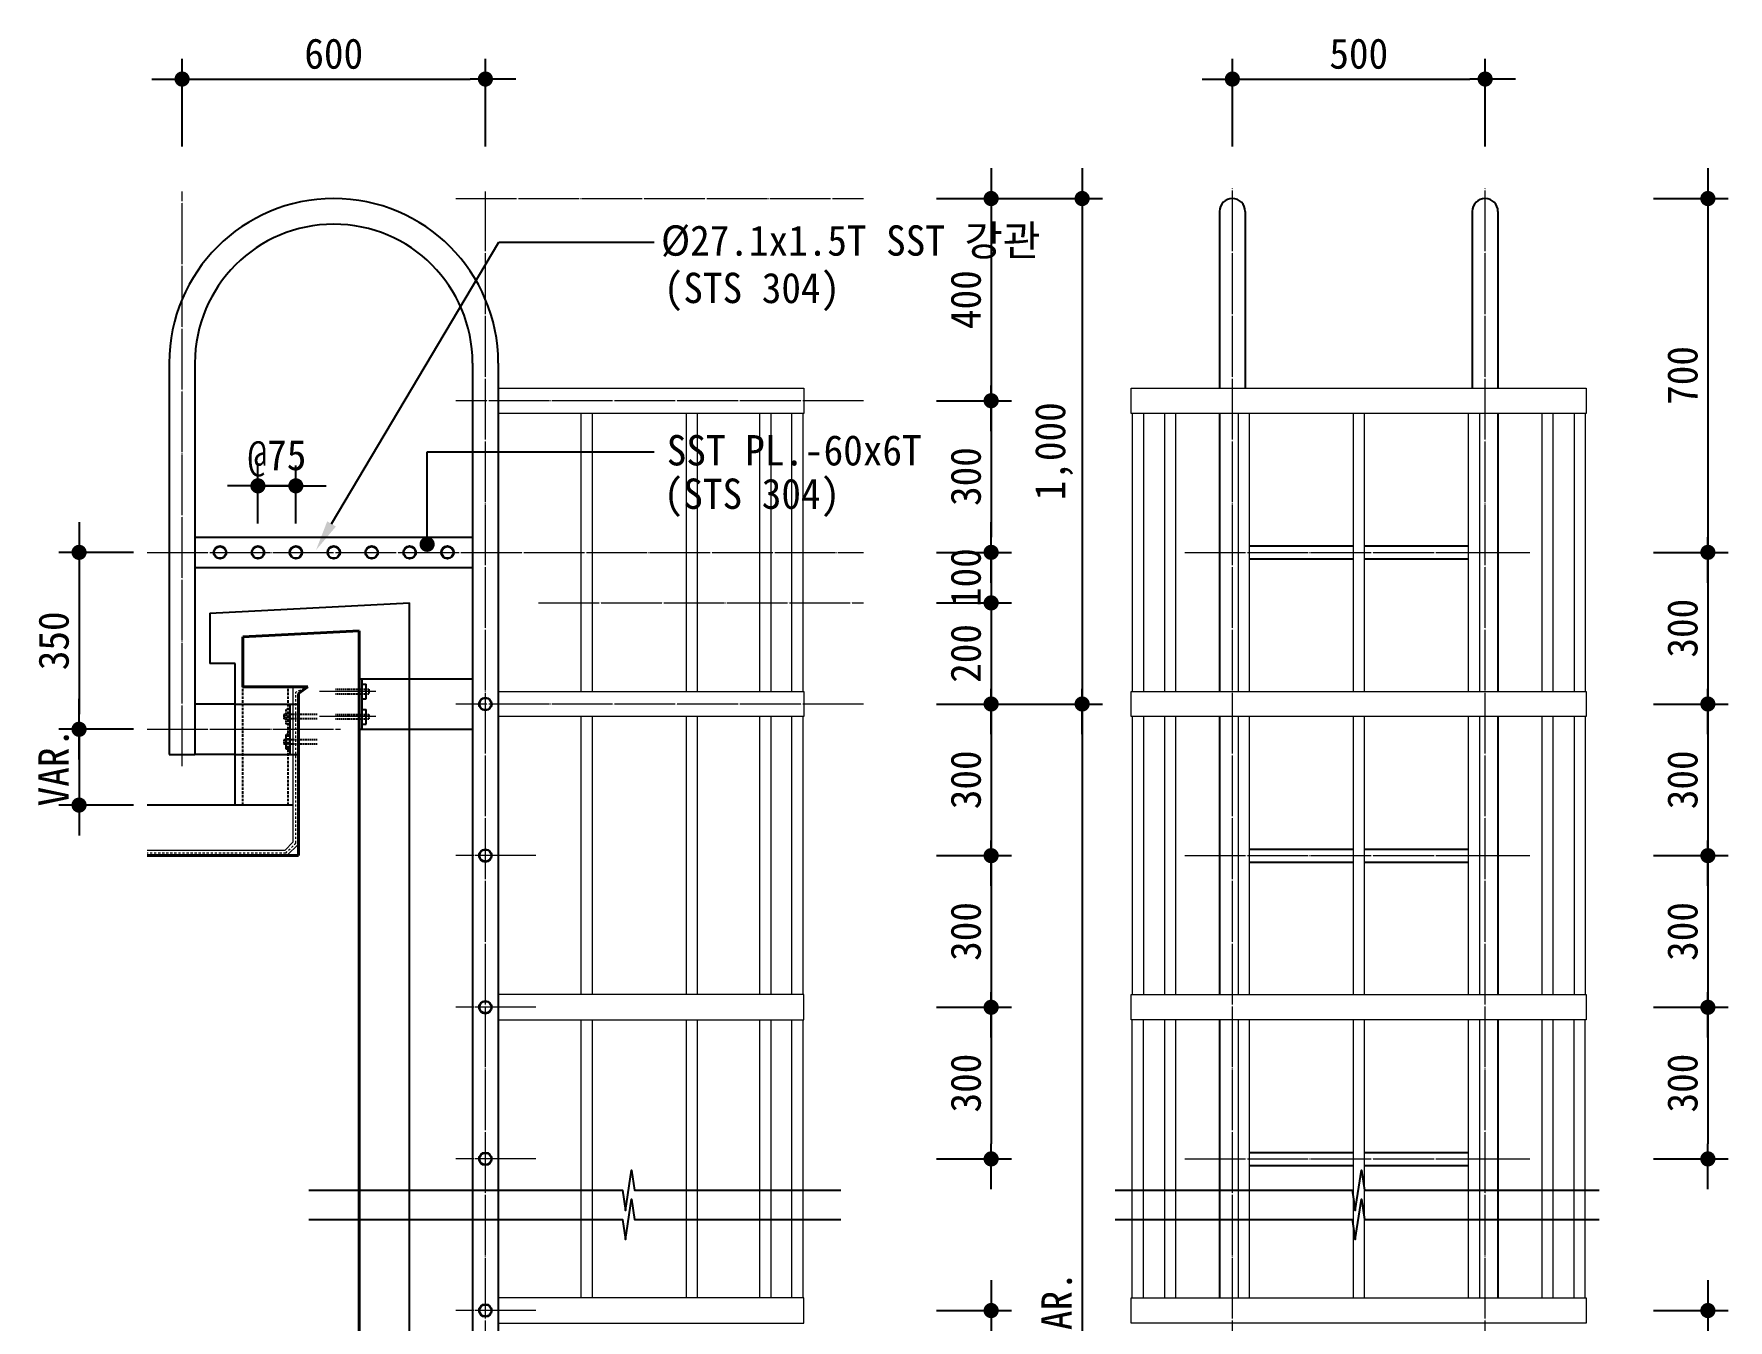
# Model space of a CAD drawing. Header units: millimetres. Extents: x 209 to 75467, y 6568 to 12199.
# Drawn here: x 14206 to 15882, y 10843 to 12116 of the extents above; entities that cross this region are included whole.
import ezdxf

# ---------------------------------------------------------------- set-up
doc = ezdxf.new("R2010")
doc.units = ezdxf.units.MM
doc.header["$MEASUREMENT"] = 0
for name, pattern in [('CEN', [62, 60, -1, 0, -1]), ('HID', [2, 1.1, -0.9]), ('HIDDEN', [0.375, 0.25, -0.125])]:
    doc.linetypes.add(name, pattern=pattern)
doc.layers.get('0').update_dxf_attribs({"linetype": 'CONTINUOUS'})
for name, color, linetype, lineweight in [('A-CNTL', 1, 'CEN', 15), ('A-CONC-LIN1', 2, 'CONTINUOUS', 40), ('A-CONC-LIN2', 7, 'CONTINUOUS', 25), ('A-CUTL', 7, 'CONTINUOUS', 25), ('A-DIMS', 7, 'CONTINUOUS', 25), ('A-ELEV-LIN2', 7, 'CONTINUOUS', 25), ('A-ELEV-LIN3', 8, 'CONTINUOUS', 18), ('A-MKXS-LEAD', 7, 'CONTINUOUS', 25), ('A-MKXS-TEXT1', 3, 'CONTINUOUS', 25), ('A-SECT-LIN1', 4, 'CONTINUOUS', 25), ('A-WAXM-BLOC', 3, 'CONTINUOUS', 25), ('A-XXXX-STL', 3, 'CONTINUOUS', 25), ('A-XXXX-SYMB', 7, 'CONTINUOUS', 25), ('A-XXXX-WAT1', 9, 'HID', 20)]:
    doc.layers.add(name, color=color, linetype=linetype, lineweight=lineweight)
doc.styles.add('HY울릉도L', font='H2GTRE.TTF')
doc.styles.add('돋움체', font='')
doc.styles.get('돋움체').set_extended_font_data('DotumChe')
doc.dimstyles.new('CDIM', dxfattribs={"dimtxt": 3, "dimasz": 1.5, "dimexe": 2, "dimexo": 1, "dimgap": 1, "dimtad": 1, "dimdec": 0, "dimrnd": 0.5, "dimzin": 0, "dimdsep": 32, "dimlunit": 6, "dimtxsty": 'HY울릉도L', "dimblk1": '_CIDOT', "dimblk2": '_CIDOT', "dimsah": 1, "dimcen": 5.5, "dimclrd": 2, "dimclre": 2, "dimclrt": 7, "dimadec": 0, "dimazin": 0, "dimtfac": 1, "dimtdec": 0, "dimtix": 1, "dimtmove": 2, "dimatfit": 1, "dimldrblk": '_CIDOT', "dimfxl": 1, "dimtolj": 1, "dimtzin": 0, "dimlwd": -1, "dimarcsym": 0})

# ---------------------------------------------------------------- blocks, each defined once
blk = doc.blocks.new('_CIDOT')
at = {"color": 0, "linetype": 'ByBlock'}
blk.add_line((2, 0), (-1, 0), dxfattribs=at)
at = {"color": 0, "linetype": 'ByBlock', "const_width": 0.5}
blk.add_lwpolyline([(-0.25, 0, 1), (0.25, 0, 1)], format="xyb", close=True, dxfattribs=at)
blk = doc.blocks.new('*D259')
at = {"layer": 'A-DIMS', "lineweight": -2, "transparency": 16777216}
for p, q in [((14352.7, 12004.3), (14352.7, 12090.9)), ((14652.7, 12004.3), (14652.7, 12090.9))]:
    blk.add_line(p, q, dxfattribs=at)
at = {"layer": 'A-DIMS', "transparency": 16777216}
blk.add_line((14367.7, 12070.9), (14637.7, 12070.9), dxfattribs=at)
at = {"layer": 'A-DIMS', "transparency": 16777216, "xscale": 15, "yscale": 15, "zscale": 15, "rotation": 180}
blk.add_blockref('_CIDOT', (14352.7, 12070.9), dxfattribs=at)
at = {"layer": 'A-DIMS', "transparency": 16777216, "xscale": 15, "yscale": 15, "zscale": 15}
blk.add_blockref('_CIDOT', (14652.7, 12070.9), dxfattribs=at)
at = {"layer": 'A-DIMS', "color": 3, "transparency": 16777216, "insert": (14502.7, 12095.9), "char_height": 30, "attachment_point": 5, "style": '돋움체'}
blk.add_mtext('\\A1;600', dxfattribs=at)
blk = doc.blocks.new('*D260')
at = {"layer": 'A-DIMS', "lineweight": -2, "transparency": 16777216}
for p, q in [((15391.5, 12004.3), (15391.5, 12090.9)), ((15641.5, 12004.3), (15641.5, 12090.9))]:
    blk.add_line(p, q, dxfattribs=at)
at = {"layer": 'A-DIMS', "transparency": 16777216}
blk.add_line((15406.5, 12070.9), (15626.5, 12070.9), dxfattribs=at)
at = {"layer": 'A-DIMS', "transparency": 16777216, "xscale": 15, "yscale": 15, "zscale": 15, "rotation": 180}
blk.add_blockref('_CIDOT', (15391.5, 12070.9), dxfattribs=at)
at = {"layer": 'A-DIMS', "transparency": 16777216, "xscale": 15, "yscale": 15, "zscale": 15}
blk.add_blockref('_CIDOT', (15641.5, 12070.9), dxfattribs=at)
at = {"layer": 'A-DIMS', "color": 3, "transparency": 16777216, "insert": (15516.5, 12095.9), "char_height": 30, "attachment_point": 5, "style": '돋움체'}
blk.add_mtext('\\A1;500', dxfattribs=at)
blk = doc.blocks.new('*D261')
at = {"layer": 'A-DIMS', "transparency": 16777216}
for p, q in [((15152.9, 11617.7), (15152.9, 11632.7)), ((15152.9, 11602.7), (15152.9, 11552.7)), ((15152.9, 11537.7), (15152.9, 11522.7))]:
    blk.add_line(p, q, dxfattribs=at)
at = {"layer": 'A-DIMS', "lineweight": -2, "transparency": 16777216}
for p, q in [((15099, 11602.7), (15172.9, 11602.7)), ((15099, 11552.7), (15172.9, 11552.7))]:
    blk.add_line(p, q, dxfattribs=at)
at = {"layer": 'A-DIMS', "transparency": 16777216, "xscale": 15, "yscale": 15, "zscale": 15}
for p, rotation in [((15152.9, 11602.7), 270), ((15152.9, 11552.7), 90)]:
    blk.add_blockref('_CIDOT', p, dxfattribs=dict(at, rotation=rotation))
at = {"layer": 'A-DIMS', "color": 3, "transparency": 16777216, "insert": (15127.9, 11577.7), "char_height": 30, "attachment_point": 5, "rotation": 90, "style": '돋움체'}
blk.add_mtext('\\A1;100', dxfattribs=at)
blk = doc.blocks.new('*D262')
at = {"layer": 'A-DIMS', "lineweight": -2, "transparency": 16777216}
for p, q in [((15099, 11552.7), (15172.9, 11552.7)), ((15099, 11452.7), (15172.9, 11452.7))]:
    blk.add_line(p, q, dxfattribs=at)
at = {"layer": 'A-DIMS', "transparency": 16777216}
blk.add_line((15152.9, 11537.7), (15152.9, 11467.7), dxfattribs=at)
at = {"layer": 'A-DIMS', "transparency": 16777216, "xscale": 15, "yscale": 15, "zscale": 15}
for p, rotation in [((15152.9, 11552.7), 90), ((15152.9, 11452.7), 270)]:
    blk.add_blockref('_CIDOT', p, dxfattribs=dict(at, rotation=rotation))
at = {"layer": 'A-DIMS', "color": 3, "transparency": 16777216, "insert": (15127.9, 11502.7), "char_height": 30, "attachment_point": 5, "rotation": 90, "style": '돋움체'}
blk.add_mtext('\\A1;200', dxfattribs=at)
blk = doc.blocks.new('*D263')
at = {"layer": 'A-DIMS', "lineweight": -2, "transparency": 16777216}
for p, q in [((15807.9, 11602.7), (15881.8, 11602.7)), ((15807.9, 11452.7), (15881.8, 11452.7))]:
    blk.add_line(p, q, dxfattribs=at)
at = {"layer": 'A-DIMS', "transparency": 16777216}
blk.add_line((15861.8, 11587.7), (15861.8, 11467.7), dxfattribs=at)
at = {"layer": 'A-DIMS', "transparency": 16777216, "xscale": 15, "yscale": 15, "zscale": 15}
for p, rotation in [((15861.8, 11602.7), 90), ((15861.8, 11452.7), 270)]:
    blk.add_blockref('_CIDOT', p, dxfattribs=dict(at, rotation=rotation))
at = {"layer": 'A-DIMS', "color": 3, "transparency": 16777216, "insert": (15836.8, 11527.7), "char_height": 30, "attachment_point": 5, "rotation": 90, "style": '돋움체'}
blk.add_mtext('\\A1;300', dxfattribs=at)
blk = doc.blocks.new('*D264')
at = {"layer": 'A-DIMS', "lineweight": -2, "transparency": 16777216}
for p, q in [((15807.9, 11452.7), (15881.8, 11452.7)), ((15807.9, 11302.7), (15881.8, 11302.7))]:
    blk.add_line(p, q, dxfattribs=at)
at = {"layer": 'A-DIMS', "transparency": 16777216}
blk.add_line((15861.8, 11437.7), (15861.8, 11317.7), dxfattribs=at)
at = {"layer": 'A-DIMS', "transparency": 16777216, "xscale": 15, "yscale": 15, "zscale": 15}
for p, rotation in [((15861.8, 11452.7), 90), ((15861.8, 11302.7), 270)]:
    blk.add_blockref('_CIDOT', p, dxfattribs=dict(at, rotation=rotation))
at = {"layer": 'A-DIMS', "color": 3, "transparency": 16777216, "insert": (15836.8, 11377.7), "char_height": 30, "attachment_point": 5, "rotation": 90, "style": '돋움체'}
blk.add_mtext('\\A1;300', dxfattribs=at)
blk = doc.blocks.new('*D268')
at = {"layer": 'A-DIMS', "lineweight": -2, "transparency": 16777216}
for p, q in [((14427.7, 11631.4), (14427.7, 11688.5)), ((14465.2, 11631.4), (14465.2, 11688.5))]:
    blk.add_line(p, q, dxfattribs=at)
at = {"layer": 'A-DIMS', "transparency": 16777216}
for p, q in [((14412.7, 11668.5), (14397.7, 11668.5)), ((14427.7, 11668.5), (14465.2, 11668.5)), ((14480.2, 11668.5), (14495.2, 11668.5))]:
    blk.add_line(p, q, dxfattribs=at)
at = {"layer": 'A-DIMS', "transparency": 16777216, "xscale": 15, "yscale": 15, "zscale": 15}
blk.add_blockref('_CIDOT', (14427.7, 11668.5), dxfattribs=at)
at = {"layer": 'A-DIMS', "transparency": 16777216, "xscale": 15, "yscale": 15, "zscale": 15, "rotation": 180}
blk.add_blockref('_CIDOT', (14465.2, 11668.5), dxfattribs=at)
at = {"layer": 'A-DIMS', "color": 3, "transparency": 16777216, "insert": (14446.5, 11695.7), "char_height": 30, "attachment_point": 5, "style": '돋움체'}
blk.add_mtext('\\A1;@75', dxfattribs=at)
blk = doc.blocks.new('*D270')
at = {"layer": 'A-DIMS', "lineweight": -2, "transparency": 16777216}
for p, q in [((15807.9, 11952.7), (15881.8, 11952.7)), ((15807.9, 11602.7), (15881.8, 11602.7))]:
    blk.add_line(p, q, dxfattribs=at)
at = {"layer": 'A-DIMS', "transparency": 16777216}
blk.add_line((15861.8, 11937.7), (15861.8, 11617.7), dxfattribs=at)
at = {"layer": 'A-DIMS', "transparency": 16777216, "xscale": 15, "yscale": 15, "zscale": 15}
for p, rotation in [((15861.8, 11952.7), 90), ((15861.8, 11602.7), 270)]:
    blk.add_blockref('_CIDOT', p, dxfattribs=dict(at, rotation=rotation))
at = {"layer": 'A-DIMS', "color": 3, "transparency": 16777216, "insert": (15836.8, 11777.7), "char_height": 30, "attachment_point": 5, "rotation": 90, "style": '돋움체'}
blk.add_mtext('\\A1;700', dxfattribs=at)
blk = doc.blocks.new('*D271')
at = {"layer": 'A-DIMS', "lineweight": -2, "transparency": 16777216}
for p, q in [((14304.7, 11602.7), (14230.8, 11602.7)), ((14304.7, 11427.7), (14230.8, 11427.7))]:
    blk.add_line(p, q, dxfattribs=at)
at = {"layer": 'A-DIMS', "transparency": 16777216}
blk.add_line((14250.8, 11587.7), (14250.8, 11442.7), dxfattribs=at)
at = {"layer": 'A-DIMS', "transparency": 16777216, "xscale": 15, "yscale": 15, "zscale": 15}
for p, rotation in [((14250.8, 11602.7), 90), ((14250.8, 11427.7), 270)]:
    blk.add_blockref('_CIDOT', p, dxfattribs=dict(at, rotation=rotation))
at = {"layer": 'A-DIMS', "color": 3, "transparency": 16777216, "insert": (14225.8, 11515.2), "char_height": 30, "attachment_point": 5, "rotation": 90, "style": '돋움체'}
blk.add_mtext('\\A1;350', dxfattribs=at)
blk = doc.blocks.new('*D273')
at = {"layer": 'A-DIMS', "transparency": 16777216}
for p, q in [((14250.8, 11442.7), (14250.8, 11457.7)), ((14250.8, 11427.7), (14250.8, 11352.7)), ((14250.8, 11337.7), (14250.8, 11322.7))]:
    blk.add_line(p, q, dxfattribs=at)
at = {"layer": 'A-DIMS', "lineweight": -2, "transparency": 16777216}
for p, q in [((14304.7, 11427.7), (14230.8, 11427.7)), ((14304.7, 11352.7), (14230.8, 11352.7))]:
    blk.add_line(p, q, dxfattribs=at)
at = {"layer": 'A-DIMS', "transparency": 16777216, "xscale": 15, "yscale": 15, "zscale": 15}
for p, rotation in [((14250.8, 11427.7), 270), ((14250.8, 11352.7), 90)]:
    blk.add_blockref('_CIDOT', p, dxfattribs=dict(at, rotation=rotation))
at = {"layer": 'A-DIMS', "color": 3, "transparency": 16777216, "insert": (14225.8, 11390.2), "char_height": 30, "attachment_point": 5, "rotation": 90, "style": '돋움체'}
blk.add_mtext('\\A1;VAR.', dxfattribs=at)
blk = doc.blocks.new('*D274')
at = {"layer": 'A-DIMS', "lineweight": -2, "transparency": 16777216}
for p, q in [((15099, 11952.7), (15172.9, 11952.7)), ((15099, 11752.7), (15172.9, 11752.7))]:
    blk.add_line(p, q, dxfattribs=at)
at = {"layer": 'A-DIMS', "transparency": 16777216}
blk.add_line((15152.9, 11937.7), (15152.9, 11767.7), dxfattribs=at)
at = {"layer": 'A-DIMS', "transparency": 16777216, "xscale": 15, "yscale": 15, "zscale": 15}
for p, rotation in [((15152.9, 11952.7), 90), ((15152.9, 11752.7), 270)]:
    blk.add_blockref('_CIDOT', p, dxfattribs=dict(at, rotation=rotation))
at = {"layer": 'A-DIMS', "color": 3, "transparency": 16777216, "insert": (15127.9, 11852.7), "char_height": 30, "attachment_point": 5, "rotation": 90, "style": '돋움체'}
blk.add_mtext('\\A1;400', dxfattribs=at)
blk = doc.blocks.new('*D281')
at = {"layer": 'A-DIMS', "lineweight": -2, "transparency": 16777216}
for p, q in [((15807.9, 10852.7), (15881.8, 10852.7)), ((15807.9, 10702.7), (15881.8, 10702.7))]:
    blk.add_line(p, q, dxfattribs=at)
at = {"layer": 'A-DIMS', "transparency": 16777216}
blk.add_line((15861.8, 10837.7), (15861.8, 10717.7), dxfattribs=at)
at = {"layer": 'A-DIMS', "transparency": 16777216, "xscale": 15, "yscale": 15, "zscale": 15}
for p, rotation in [((15861.8, 10852.7), 90), ((15861.8, 10702.7), 270)]:
    blk.add_blockref('_CIDOT', p, dxfattribs=dict(at, rotation=rotation))
at = {"layer": 'A-DIMS', "color": 3, "transparency": 16777216, "insert": (15836.8, 10777.7), "char_height": 30, "attachment_point": 5, "rotation": 90, "style": '돋움체'}
blk.add_mtext('\\A1;300', dxfattribs=at)
blk = doc.blocks.new('*D282')
at = {"layer": 'A-DIMS', "lineweight": -2, "transparency": 16777216}
for p, q in [((15807.9, 11302.7), (15881.8, 11302.7)), ((15807.9, 11152.7), (15881.8, 11152.7))]:
    blk.add_line(p, q, dxfattribs=at)
at = {"layer": 'A-DIMS', "transparency": 16777216}
blk.add_line((15861.8, 11287.7), (15861.8, 11167.7), dxfattribs=at)
at = {"layer": 'A-DIMS', "transparency": 16777216, "xscale": 15, "yscale": 15, "zscale": 15}
for p, rotation in [((15861.8, 11302.7), 90), ((15861.8, 11152.7), 270)]:
    blk.add_blockref('_CIDOT', p, dxfattribs=dict(at, rotation=rotation))
at = {"layer": 'A-DIMS', "color": 3, "transparency": 16777216, "insert": (15836.8, 11227.7), "char_height": 30, "attachment_point": 5, "rotation": 90, "style": '돋움체'}
blk.add_mtext('\\A1;300', dxfattribs=at)
blk = doc.blocks.new('*D283')
at = {"layer": 'A-DIMS', "lineweight": -2, "transparency": 16777216}
for p, q in [((15807.9, 11152.7), (15881.8, 11152.7)), ((15807.9, 11002.7), (15881.8, 11002.7))]:
    blk.add_line(p, q, dxfattribs=at)
at = {"layer": 'A-DIMS', "transparency": 16777216}
blk.add_line((15861.8, 11137.7), (15861.8, 11017.7), dxfattribs=at)
at = {"layer": 'A-DIMS', "transparency": 16777216, "xscale": 15, "yscale": 15, "zscale": 15}
for p, rotation in [((15861.8, 11152.7), 90), ((15861.8, 11002.7), 270)]:
    blk.add_blockref('_CIDOT', p, dxfattribs=dict(at, rotation=rotation))
at = {"layer": 'A-DIMS', "color": 3, "transparency": 16777216, "insert": (15836.8, 11077.7), "char_height": 30, "attachment_point": 5, "rotation": 90, "style": '돋움체'}
blk.add_mtext('\\A1;300', dxfattribs=at)
blk = doc.blocks.new('*D285')
at = {"layer": 'A-DIMS', "lineweight": -2, "transparency": 16777216}
for p, q in [((15099, 11452.7), (15262.9, 11452.7)), ((15099, 10252.7), (15262.9, 10252.7))]:
    blk.add_line(p, q, dxfattribs=at)
at = {"layer": 'A-DIMS', "transparency": 16777216}
blk.add_line((15242.9, 11437.7), (15242.9, 10267.7), dxfattribs=at)
at = {"layer": 'A-DIMS', "transparency": 16777216, "xscale": 15, "yscale": 15, "zscale": 15}
for p, rotation in [((15242.9, 11452.7), 90), ((15242.9, 10252.7), 270)]:
    blk.add_blockref('_CIDOT', p, dxfattribs=dict(at, rotation=rotation))
at = {"layer": 'A-DIMS', "color": 3, "transparency": 16777216, "insert": (15217.9, 10852.7), "char_height": 30, "attachment_point": 5, "rotation": 90, "style": '돋움체'}
blk.add_mtext('\\A1;VAR.', dxfattribs=at)
blk = doc.blocks.new('*D286')
at = {"layer": 'A-DIMS', "lineweight": -2, "transparency": 16777216}
for p, q in [((15099, 11452.7), (15172.9, 11452.7)), ((15099, 11302.7), (15172.9, 11302.7))]:
    blk.add_line(p, q, dxfattribs=at)
at = {"layer": 'A-DIMS', "transparency": 16777216}
blk.add_line((15152.9, 11437.7), (15152.9, 11317.7), dxfattribs=at)
at = {"layer": 'A-DIMS', "transparency": 16777216, "xscale": 15, "yscale": 15, "zscale": 15}
for p, rotation in [((15152.9, 11452.7), 90), ((15152.9, 11302.7), 270)]:
    blk.add_blockref('_CIDOT', p, dxfattribs=dict(at, rotation=rotation))
at = {"layer": 'A-DIMS', "color": 3, "transparency": 16777216, "insert": (15127.9, 11377.7), "char_height": 30, "attachment_point": 5, "rotation": 90, "style": '돋움체'}
blk.add_mtext('\\A1;300', dxfattribs=at)
blk = doc.blocks.new('*D290')
at = {"layer": 'A-DIMS', "lineweight": -2, "transparency": 16777216}
for p, q in [((15099, 10852.7), (15172.9, 10852.7)), ((15099, 10702.7), (15172.9, 10702.7))]:
    blk.add_line(p, q, dxfattribs=at)
at = {"layer": 'A-DIMS', "transparency": 16777216}
blk.add_line((15152.9, 10837.7), (15152.9, 10717.7), dxfattribs=at)
at = {"layer": 'A-DIMS', "transparency": 16777216, "xscale": 15, "yscale": 15, "zscale": 15}
for p, rotation in [((15152.9, 10852.7), 90), ((15152.9, 10702.7), 270)]:
    blk.add_blockref('_CIDOT', p, dxfattribs=dict(at, rotation=rotation))
at = {"layer": 'A-DIMS', "color": 3, "transparency": 16777216, "insert": (15127.9, 10777.7), "char_height": 30, "attachment_point": 5, "rotation": 90, "style": '돋움체'}
blk.add_mtext('\\A1;300', dxfattribs=at)
blk = doc.blocks.new('*D291')
at = {"layer": 'A-DIMS', "lineweight": -2, "transparency": 16777216}
for p, q in [((15099, 11302.7), (15172.9, 11302.7)), ((15099, 11152.7), (15172.9, 11152.7))]:
    blk.add_line(p, q, dxfattribs=at)
at = {"layer": 'A-DIMS', "transparency": 16777216}
blk.add_line((15152.9, 11287.7), (15152.9, 11167.7), dxfattribs=at)
at = {"layer": 'A-DIMS', "transparency": 16777216, "xscale": 15, "yscale": 15, "zscale": 15}
for p, rotation in [((15152.9, 11302.7), 90), ((15152.9, 11152.7), 270)]:
    blk.add_blockref('_CIDOT', p, dxfattribs=dict(at, rotation=rotation))
at = {"layer": 'A-DIMS', "color": 3, "transparency": 16777216, "insert": (15127.9, 11227.7), "char_height": 30, "attachment_point": 5, "rotation": 90, "style": '돋움체'}
blk.add_mtext('\\A1;300', dxfattribs=at)
blk = doc.blocks.new('*D292')
at = {"layer": 'A-DIMS', "lineweight": -2, "transparency": 16777216}
for p, q in [((15099, 11152.7), (15172.9, 11152.7)), ((15099, 11002.7), (15172.9, 11002.7))]:
    blk.add_line(p, q, dxfattribs=at)
at = {"layer": 'A-DIMS', "transparency": 16777216}
blk.add_line((15152.9, 11137.7), (15152.9, 11017.7), dxfattribs=at)
at = {"layer": 'A-DIMS', "transparency": 16777216, "xscale": 15, "yscale": 15, "zscale": 15}
for p, rotation in [((15152.9, 11152.7), 90), ((15152.9, 11002.7), 270)]:
    blk.add_blockref('_CIDOT', p, dxfattribs=dict(at, rotation=rotation))
at = {"layer": 'A-DIMS', "color": 3, "transparency": 16777216, "insert": (15127.9, 11077.7), "char_height": 30, "attachment_point": 5, "rotation": 90, "style": '돋움체'}
blk.add_mtext('\\A1;300', dxfattribs=at)
blk = doc.blocks.new('*D300')
at = {"layer": 'A-DIMS', "lineweight": -2, "transparency": 16777216}
for p, q in [((15099, 11952.7), (15262.9, 11952.7)), ((15099, 11452.7), (15262.9, 11452.7))]:
    blk.add_line(p, q, dxfattribs=at)
at = {"layer": 'A-DIMS', "transparency": 16777216}
blk.add_line((15242.9, 11937.7), (15242.9, 11467.7), dxfattribs=at)
at = {"layer": 'A-DIMS', "transparency": 16777216, "xscale": 15, "yscale": 15, "zscale": 15}
for p, rotation in [((15242.9, 11952.7), 90), ((15242.9, 11452.7), 270)]:
    blk.add_blockref('_CIDOT', p, dxfattribs=dict(at, rotation=rotation))
at = {"layer": 'A-DIMS', "color": 3, "transparency": 16777216, "insert": (15215.1, 11702.7), "char_height": 30, "attachment_point": 5, "rotation": 90, "style": '돋움체'}
blk.add_mtext('\\A1;1,000', dxfattribs=at)
blk = doc.blocks.new('*D301')
at = {"layer": 'A-DIMS', "lineweight": -2, "transparency": 16777216}
for p, q in [((15099, 11752.7), (15172.9, 11752.7)), ((15099, 11602.7), (15172.9, 11602.7))]:
    blk.add_line(p, q, dxfattribs=at)
at = {"layer": 'A-DIMS', "transparency": 16777216}
blk.add_line((15152.9, 11737.7), (15152.9, 11617.7), dxfattribs=at)
at = {"layer": 'A-DIMS', "transparency": 16777216, "xscale": 15, "yscale": 15, "zscale": 15}
for p, rotation in [((15152.9, 11752.7), 90), ((15152.9, 11602.7), 270)]:
    blk.add_blockref('_CIDOT', p, dxfattribs=dict(at, rotation=rotation))
at = {"layer": 'A-DIMS', "color": 3, "transparency": 16777216, "insert": (15127.9, 11677.7), "char_height": 30, "attachment_point": 5, "rotation": 90, "style": '돋움체'}
blk.add_mtext('\\A1;300', dxfattribs=at)

msp = doc.modelspace()

# ---------------------------------------------------------------- linework, layer by layer
at = {"layer": 'A-CNTL'}
for p, q in [((14352.7, 11391.2), (14352.7, 11959.7)), ((14623.4, 11952.7), (15026.7, 11952.7)), ((14652.7, 9416.7), (14652.7, 11959.7)), ((15391.5, 9416.7), (15391.5, 11963.1)), ((15641.5, 9416.7), (15641.5, 11963.1)), ((15026.7, 11752.7), (14623.4, 11752.7)), ((14318.1, 11602.7), (15026.7, 11602.7)), ((15344.5, 11602.7), (15685.6, 11602.7)), ((14705.1, 11552.7), (15026.7, 11552.7)), ((14544.2, 11465.2), (14488.7, 11465.2)), ((15026.7, 11452.7), (14623.4, 11452.7)), ((14544.2, 11440.2), (14488.7, 11440.2)), ((14318.1, 11427.7), (14509.5, 11427.7)), ((14702.5, 11302.7), (14623.4, 11302.7)), ((15344.5, 11302.7), (15685.6, 11302.7)), ((14702.5, 11152.7), (14623.4, 11152.7)), ((14702.5, 11002.7), (14623.4, 11002.7)), ((15344.5, 11002.7), (15685.6, 11002.7)), ((14702.5, 10852.7), (14623.4, 10852.7))]:
    msp.add_line(p, q, dxfattribs=at)
at = {"layer": 'A-CONC-LIN1'}
for p, q in [((14412.7, 11519.3), (14527.7, 11525.1)), ((14412.7, 11469.6), (14412.7, 11519.3)), ((14527.7, 9202.7), (14527.7, 11525.1)), ((14477, 11469.6), (14412.7, 11469.6)), ((14477, 11469.6), (14467.7, 11463.1)), ((14467.7, 11302.7), (14467.7, 11463.1)), ((14467.7, 11302.7), (14318.1, 11302.7))]:
    msp.add_line(p, q, dxfattribs=at)
at = {"layer": 'A-CONC-LIN2'}
msp.add_line((14462.7, 11352.7), (14318.1, 11352.7), dxfattribs=at)
at = {"layer": 'A-CUTL'}
for points in [[(14478, 10971.7), (14788.2, 10971.7), (14791.2, 10951.7), (14797.2, 10991.7), (14800.2, 10971.7), (15004.3, 10971.7)], [(14478, 10942.9), (14788.2, 10942.9), (14791.2, 10922.9), (14797.2, 10962.9), (14800.2, 10942.9), (15004.3, 10942.9)]]:
    msp.add_lwpolyline(points, dxfattribs=at)
at = {"layer": 'A-ELEV-LIN2'}
for p, q in [((15378.8, 11940), (15378.8, 11765.2)), ((15404.2, 11940), (15404.2, 11765.2)), ((15628.8, 11940), (15628.8, 11765.2)), ((15654.2, 11940), (15654.2, 11765.2)), ((14340, 11790), (14340, 11402.7)), ((14365.4, 11790), (14365.4, 11402.7)), ((14640, 11790), (14640, 9452.7)), ((14665.4, 11790), (14665.4, 9452.7)), ((15378.8, 11740.2), (15378.8, 11465.2)), ((15654.2, 11740.2), (15654.2, 11465.2)), ((14365.4, 11617.7), (14640, 11617.7)), ((15408.2, 11609), (15510.9, 11609)), ((15408.2, 11596.3), (15510.9, 11596.3)), ((15522, 11609), (15624.7, 11609)), ((15522, 11596.3), (15624.7, 11596.3)), ((14365.4, 11587.7), (14640, 11587.7)), ((14527.7, 11477.7), (14640, 11477.7)), ((14530.7, 11427.7), (14530.7, 11477.7)), ((14530.7, 11472.4), (14534.7, 11472.4)), ((14534.7, 11457.9), (14534.7, 11472.4)), ((14405.2, 11452.7), (14365.4, 11452.7)), ((14405.2, 11452.7), (14467.7, 11452.7)), ((14459.7, 11402.7), (14459.7, 11452.7)), ((14530.7, 11457.9), (14534.7, 11457.9)), ((14530.7, 11447.4), (14534.7, 11447.4)), ((14534.7, 11432.9), (14534.7, 11447.4)), ((14530.7, 11432.9), (14534.7, 11432.9)), ((15378.8, 11440.2), (15378.8, 11165.2)), ((15654.2, 11440.2), (15654.2, 11165.2)), ((14455.7, 11407.9), (14455.7, 11422.4)), ((14527.7, 11427.7), (14640, 11427.7)), ((14340, 11402.7), (14365.4, 11402.7)), ((14405.2, 11402.7), (14365.4, 11402.7)), ((14405.2, 11402.7), (14467.7, 11402.7)), ((14459.7, 11407.9), (14455.7, 11407.9)), ((15408.2, 11309), (15510.9, 11309)), ((15408.2, 11296.3), (15510.9, 11296.3)), ((15522, 11309), (15624.7, 11309)), ((15522, 11296.3), (15624.7, 11296.3)), ((15378.8, 11140.2), (15378.8, 10865.2)), ((15654.2, 11140.2), (15654.2, 10865.2)), ((15408.2, 11009), (15510.9, 11009)), ((15408.2, 10996.3), (15510.9, 10996.3)), ((15522, 11009), (15624.7, 11009)), ((15522, 10996.3), (15624.7, 10996.3))]:
    msp.add_line(p, q, dxfattribs=at)
for points in [[(15275.7, 10971.7), (15510.1, 10971.7), (15513.1, 10951.7), (15519.1, 10991.7), (15522.1, 10971.7), (15754.3, 10971.7)], [(15275.7, 10942.9), (15510.1, 10942.9), (15513.1, 10922.9), (15519.1, 10962.9), (15522.1, 10942.9), (15754.3, 10942.9)]]:
    msp.add_lwpolyline(points, dxfattribs=at)
for centre, radius in [((14502.7, 11790), 162.7), ((15391.5, 11940), 12.7), ((15641.5, 11940), 12.7), ((14502.7, 11790), 137.3)]:
    msp.add_arc(centre, radius, 0, 180, dxfattribs=at)
at = {"layer": 'A-ELEV-LIN3'}
for p, q in [((14747.2, 11740.2), (14747.2, 11465.2)), ((14758.3, 11740.2), (14758.3, 11465.2)), ((14851.1, 11740.2), (14851.1, 11465.2)), ((14862.2, 11740.2), (14862.2, 11465.2)), ((14923.8, 11740.2), (14923.8, 11465.2)), ((14934.9, 11740.2), (14934.9, 11465.2)), ((14955.6, 11740.2), (14955.6, 11465.2)), ((14966.7, 11740.2), (14966.7, 11465.2)), ((15292.5, 11740.2), (15292.5, 11465.2)), ((15303.6, 11740.2), (15303.6, 11465.2)), ((15324.3, 11740.2), (15324.3, 11465.2)), ((15335.4, 11740.2), (15335.4, 11465.2)), ((15397.1, 11740.2), (15397.1, 11465.2)), ((15408.2, 11740.2), (15408.2, 11465.2)), ((15510.9, 11740.2), (15510.9, 11465.2)), ((15522, 11740.2), (15522, 11465.2)), ((15624.7, 11740.2), (15624.7, 11465.2)), ((15635.8, 11740.2), (15635.8, 11465.2)), ((15697.5, 11740.2), (15697.5, 11465.2)), ((15708.6, 11740.2), (15708.6, 11465.2)), ((15729.4, 11740.2), (15729.4, 11465.2)), ((15740.5, 11740.2), (15740.5, 11465.2)), ((14747.2, 11440.2), (14747.2, 11165.2)), ((14758.3, 11440.2), (14758.3, 11165.2)), ((14851.1, 11440.2), (14851.1, 11165.2)), ((14862.2, 11440.2), (14862.2, 11165.2)), ((14923.8, 11440.2), (14923.8, 11165.2)), ((14934.9, 11440.2), (14934.9, 11165.2)), ((14955.6, 11440.2), (14955.6, 11165.2)), ((14966.7, 11440.2), (14966.7, 11165.2)), ((15292.5, 11440.2), (15292.5, 11165.2)), ((15303.6, 11440.2), (15303.6, 11165.2)), ((15324.3, 11440.2), (15324.3, 11165.2)), ((15335.4, 11440.2), (15335.4, 11165.2)), ((15397.1, 11440.2), (15397.1, 11165.2)), ((15408.2, 11440.2), (15408.2, 11165.2)), ((15510.9, 11440.2), (15510.9, 11165.2)), ((15522, 11440.2), (15522, 11165.2)), ((15624.7, 11440.2), (15624.7, 11165.2)), ((15635.8, 11440.2), (15635.8, 11165.2)), ((15697.5, 11440.2), (15697.5, 11165.2)), ((15708.6, 11440.2), (15708.6, 11165.2)), ((15729.4, 11440.2), (15729.4, 11165.2)), ((15740.5, 11440.2), (15740.5, 11165.2)), ((14747.2, 11140.2), (14747.2, 10865.2)), ((14758.3, 11140.2), (14758.3, 10865.2)), ((14851.1, 11140.2), (14851.1, 10865.2)), ((14862.2, 11140.2), (14862.2, 10865.2)), ((14923.8, 11140.2), (14923.8, 10865.2)), ((14934.9, 11140.2), (14934.9, 10865.2)), ((14955.6, 11140.2), (14955.6, 10865.2)), ((14966.7, 11140.2), (14966.7, 10865.2)), ((15292.5, 10865.2), (15292.5, 11140.2)), ((15303.6, 10865.2), (15303.6, 11140.2)), ((15324.3, 11140.2), (15324.3, 10865.2)), ((15335.4, 11140.2), (15335.4, 10865.2)), ((15397.1, 11140.2), (15397.1, 10865.2)), ((15408.2, 11140.2), (15408.2, 10865.2)), ((15510.9, 11140.2), (15510.9, 10865.2)), ((15522, 11140.2), (15522, 10865.2)), ((15624.7, 11140.2), (15624.7, 10865.2)), ((15635.8, 11140.2), (15635.8, 10865.2)), ((15697.5, 11140.2), (15697.5, 10865.2)), ((15708.6, 11140.2), (15708.6, 10865.2)), ((15729.4, 10865.2), (15729.4, 11140.2)), ((15740.5, 10865.2), (15740.5, 11140.2))]:
    msp.add_line(p, q, dxfattribs=at)
for points in [[(14967.7, 11740.2), (14665.4, 11740.2), (14665.4, 11765.2), (14967.7, 11765.2)], [(15741.5, 11740.2), (15291.5, 11740.2), (15291.5, 11765.2), (15741.5, 11765.2)], [(14967.7, 11440.2), (14665.4, 11440.2), (14665.4, 11465.2), (14967.7, 11465.2)], [(15741.5, 11440.2), (15291.5, 11440.2), (15291.5, 11465.2), (15741.5, 11465.2)], [(14967.7, 11165.2), (14665.4, 11165.2), (14665.4, 11140.2), (14967.7, 11140.2)], [(15741.5, 11140.2), (15291.5, 11140.2), (15291.5, 11165.2), (15741.5, 11165.2)], [(14967.7, 10865.2), (14665.4, 10865.2), (14665.4, 10840.2), (14967.7, 10840.2)], [(15741.5, 10840.2), (15291.5, 10840.2), (15291.5, 10865.2), (15741.5, 10865.2)]]:
    msp.add_lwpolyline(points, close=True, dxfattribs=at)
at = {"layer": 'A-MKXS-LEAD'}
for p, q in [((14500.5, 11630.8), (14666.1, 11909.6)), ((14666.1, 11909.6), (14819.7, 11909.6)), ((14595.1, 11702), (14819.7, 11702)), ((14595.1, 11610.7), (14595.1, 11702))]:
    msp.add_line(p, q, dxfattribs=at)
at = {"layer": 'A-MKXS-LEAD', "const_width": 7.5}
msp.add_lwpolyline([(14598.8, 11610.7, -1), (14591.3, 11610.7, -1)], format="xyb", close=True, dxfattribs=at)
at = {"layer": 'A-MKXS-LEAD'}
msp.add_solid([(14496.2, 11633.4), (14485.2, 11605), (14504.8, 11628.2)], dxfattribs=at)
at = {"layer": 'A-SECT-LIN1'}
for p, q in [((14380.2, 11542.7), (14577.7, 11552.7)), ((14577.7, 9202.7), (14577.7, 11552.7)), ((14380.2, 11542.7), (14380.2, 11492.7)), ((14405.2, 11492.7), (14380.2, 11492.7)), ((14405.2, 11352.7), (14405.2, 11492.7))]:
    msp.add_line(p, q, dxfattribs=at)
at = {"layer": 'A-WAXM-BLOC', "linetype": 'HIDDEN', "ltscale": 10}
for p, q in [((14412.7, 11352.7), (14412.7, 11469.6)), ((14457.7, 11352.7), (14457.7, 11469.6))]:
    msp.add_line(p, q, dxfattribs=at)
at = {"layer": 'A-XXXX-STL'}
for centre, radius in [((14390.2, 11602.7), 6.35), ((14390.2, 11602.7), 5.75), ((14427.7, 11602.7), 6.35), ((14427.7, 11602.7), 5.75), ((14465.2, 11602.7), 6.35), ((14465.2, 11602.7), 5.75), ((14502.7, 11602.7), 6.35), ((14502.7, 11602.7), 5.75), ((14540.2, 11602.7), 6.35), ((14540.2, 11602.7), 5.75), ((14577.7, 11602.7), 6.35), ((14577.7, 11602.7), 5.75), ((14615.2, 11602.7), 6.35), ((14615.2, 11602.7), 5.75), ((14652.7, 11452.7), 6.35), ((14652.7, 11452.7), 5.75), ((14652.7, 11302.7), 6.35), ((14652.7, 11302.7), 5.75), ((14652.7, 11152.7), 6.35), ((14652.7, 11152.7), 5.75), ((14652.7, 11002.7), 6.35), ((14652.7, 11002.7), 5.75), ((14652.7, 10852.7), 6.35), ((14652.7, 10852.7), 5.75)]:
    msp.add_circle(centre, radius, dxfattribs=at)
at = {"layer": 'A-XXXX-SYMB', "linetype": 'HIDDEN', "ltscale": 5}
for p, q in [((14504.3, 11467.4), (14537.3, 11467.4)), ((14504.3, 11462.9), (14537.3, 11462.9)), ((14455.7, 11432.9), (14455.7, 11447.4)), ((14459.7, 11447.4), (14455.7, 11447.4)), ((14453.2, 11442.4), (14453.2, 11437.9)), ((14486.2, 11442.4), (14453.2, 11442.4)), ((14453.2, 11442.4), (14453.2, 11437.9)), ((14486.2, 11437.9), (14453.2, 11437.9)), ((14459.7, 11432.9), (14455.7, 11432.9)), ((14504.3, 11442.4), (14537.3, 11442.4)), ((14504.3, 11437.9), (14537.3, 11437.9)), ((14453.2, 11417.4), (14453.2, 11412.9)), ((14486.2, 11417.4), (14453.2, 11417.4)), ((14453.2, 11417.4), (14453.2, 11412.9)), ((14486.2, 11412.9), (14453.2, 11412.9)), ((14459.7, 11422.4), (14455.7, 11422.4))]:
    msp.add_line(p, q, dxfattribs=at)
at = {"layer": 'A-XXXX-SYMB', "linetype": 'HIDDEN'}
for p, q in [((14537.3, 11467.4), (14537.3, 11462.9)), ((14537.3, 11467.4), (14537.3, 11462.9)), ((14537.3, 11442.4), (14537.3, 11437.9)), ((14537.3, 11442.4), (14537.3, 11437.9))]:
    msp.add_line(p, q, dxfattribs=at)
at = {"layer": 'A-XXXX-WAT1', "linetype": 'Continuous', "ltscale": 2}
for p, q in [((14462.7, 11316.2), (14462.7, 11469.6)), ((14454.2, 11307.7), (14462.7, 11316.2)), ((14456.3, 11302.7), (14467.7, 11314.1)), ((14454.2, 11307.7), (14318.1, 11307.7))]:
    msp.add_line(p, q, dxfattribs=at)
at = {"layer": 'A-XXXX-WAT1', "ltscale": 2}
for p, q in [((14477, 11469.6), (14465.2, 11464.4)), ((14465.2, 11315.2), (14465.2, 11464.4)), ((14455.2, 11305.2), (14465.2, 11315.2)), ((14455.2, 11305.2), (14318.1, 11305.2))]:
    msp.add_line(p, q, dxfattribs=at)

# ---------------------------------------------------------------- texts
at = {"layer": 'A-MKXS-TEXT1', "style": '돋움체'}
for s, p in [('Ø27.1x1.5T SST 강관', (14826.4, 11896.2)), ('(STS 304)', (14829.1, 11849.3)), ('SST PL.-60x6T', (14832.1, 11688.7)), ('(STS 304)', (14829.1, 11645.7))]:
    msp.add_text(s, height=30, dxfattribs=at).set_placement(p)

# ---------------------------------------------------------------- dimensions: what is measured, and where the dimension line sits
at = {"layer": 'A-DIMS'}
for base, p1, p2, text, picture, middle in [((14652.7, 12070.9), (14352.7, 11994.3), (14652.7, 11994.3), '600', '*D259', (14502.7, 12095.9)), ((15641.5, 12070.9), (15391.5, 11994.3), (15641.5, 11994.3), '500', '*D260', (15516.5, 12095.9)), ((14465.2, 11668.5), (14427.7, 11621.4), (14465.2, 11621.4), '@75', '*D268', (14446.5, 11695.7))]:
    dim = msp.add_linear_dim(base=base, p1=p1, p2=p2, text=text, dimstyle='CDIM', override={"dimscale": 10, "dimtxsty": '돋움체', "dimclrd": 256, "dimclre": 256, "dimclrt": 3}, dxfattribs=at)
    dim.commit()
    dim.dimension.update_dxf_attribs({"geometry": picture, "text_midpoint": middle})
for base, p1, p2, text, picture, middle in [((15152.9, 11752.7), (15089, 11952.7), (15089, 11752.7), '400', '*D274', (15127.9, 11852.7)), ((15242.9, 11452.7), (15089, 11952.7), (15089, 11452.7), '1,000', '*D300', (15215.1, 11702.7)), ((15861.8, 11602.7), (15797.9, 11952.7), (15797.9, 11602.7), '700', '*D270', (15836.8, 11777.7)), ((15152.9, 11602.7), (15089, 11752.7), (15089, 11602.7), '300', '*D301', (15127.9, 11677.7)), ((14250.8, 11427.7), (14314.7, 11602.7), (14314.7, 11427.7), '350', '*D271', (14225.8, 11515.2)), ((15152.9, 11552.7), (15089, 11602.7), (15089, 11552.7), '100', '*D261', (15127.9, 11577.7)), ((15861.8, 11452.7), (15797.9, 11602.7), (15797.9, 11452.7), '300', '*D263', (15836.8, 11527.7)), ((15152.9, 11452.7), (15089, 11552.7), (15089, 11452.7), '200', '*D262', (15127.9, 11502.7)), ((15242.9, 10252.7), (15089, 11452.7), (15089, 10252.7), 'VAR.', '*D285', (15217.9, 10852.7)), ((15152.9, 11302.7), (15089, 11452.7), (15089, 11302.7), '300', '*D286', (15127.9, 11377.7)), ((15861.8, 11302.7), (15797.9, 11452.7), (15797.9, 11302.7), '300', '*D264', (15836.8, 11377.7)), ((14250.8, 11352.7), (14314.7, 11427.7), (14314.7, 11352.7), 'VAR.', '*D273', (14225.8, 11390.2)), ((15152.9, 11152.7), (15089, 11302.7), (15089, 11152.7), '300', '*D291', (15127.9, 11227.7)), ((15861.8, 11152.7), (15797.9, 11302.7), (15797.9, 11152.7), '300', '*D282', (15836.8, 11227.7)), ((15152.9, 11002.7), (15089, 11152.7), (15089, 11002.7), '300', '*D292', (15127.9, 11077.7)), ((15861.8, 11002.7), (15797.9, 11152.7), (15797.9, 11002.7), '300', '*D283', (15836.8, 11077.7)), ((15152.9, 10702.7), (15089, 10852.7), (15089, 10702.7), '300', '*D290', (15127.9, 10777.7)), ((15861.8, 10702.7), (15797.9, 10852.7), (15797.9, 10702.7), '300', '*D281', (15836.8, 10777.7))]:
    dim = msp.add_linear_dim(base=base, p1=p1, p2=p2, angle=90, text=text, dimstyle='CDIM', override={"dimscale": 10, "dimtxsty": '돋움체', "dimclrd": 256, "dimclre": 256, "dimclrt": 3}, dxfattribs=at)
    dim.commit()
    dim.dimension.update_dxf_attribs({"geometry": picture, "text_midpoint": middle})

doc.saveas('drawing.dxf')
